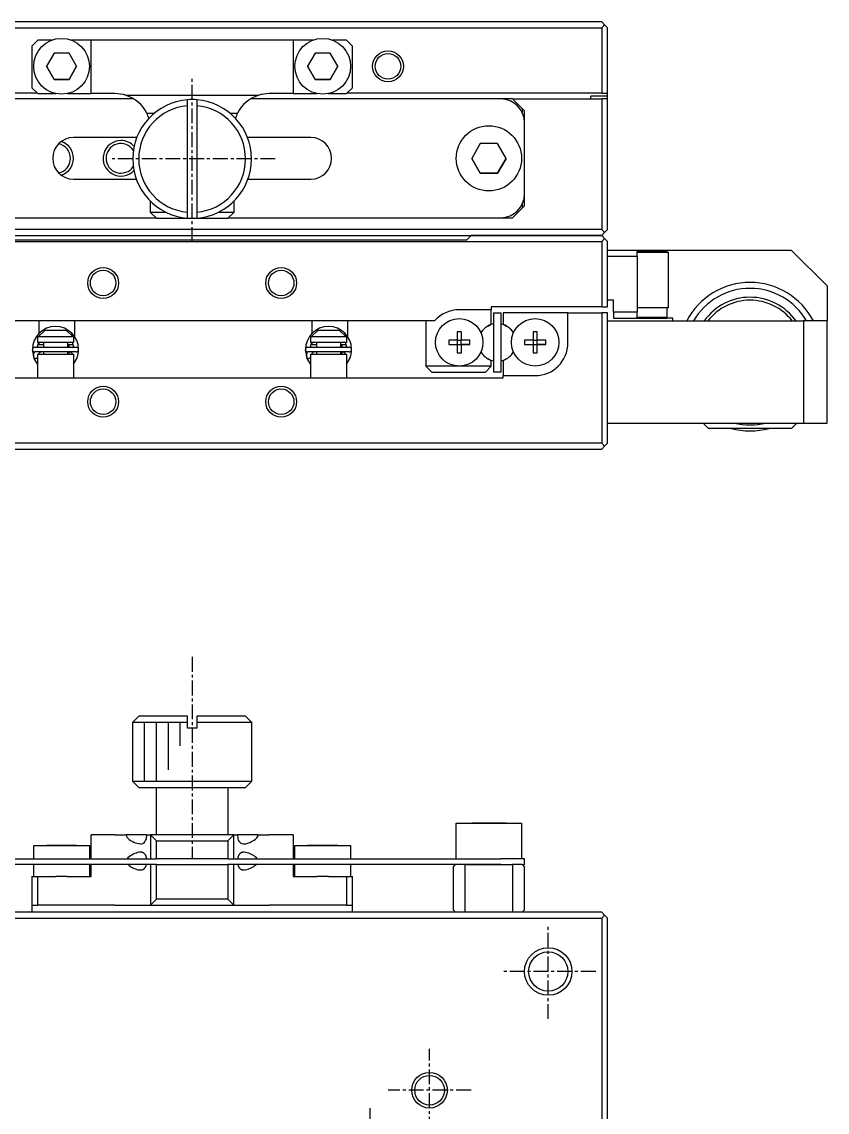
# Model space of a CAD drawing. Extents: x 10 to 479, y 10 to 256.
# Drawn here: x 337.8 to 405.7, y 164.2 to 256 of the extents above; entities that cross this region are included whole.
import ezdxf

# ---------------------------------------------------------------- set-up
doc = ezdxf.new("R2010")
doc.units = 0
doc.linetypes.add('CENTER', pattern=[2, 1.25, -0.25, 0.25, -0.25])
doc.layers.get('0').update_dxf_attribs({"linetype": 'CONTINUOUS'})
doc.layers.add('CENTER', color=1, linetype='CENTER')

msp = doc.modelspace()

# ---------------------------------------------------------------- linework, layer by layer
at = {"color": 7, "linetype": 'CONTINUOUS'}
for p, q in [((386.657, 255.991), (317.657, 255.991)), ((317.657, 255.491), (386.657, 255.491)), ((386.907, 255.741), (386.657, 255.991)), ((386.907, 255.741), (386.657, 255.491)), ((386.657, 255.491), (386.657, 249.991)), ((387.157, 255.491), (386.907, 255.741)), ((387.157, 249.991), (387.157, 255.491)), ((339.157, 254.441), (338.657, 253.941)), ((340.331, 254.441), (339.157, 254.441)), ((343.657, 254.441), (341.983, 254.441)), ((360.657, 254.441), (343.657, 254.441)), ((343.657, 249.941), (343.657, 254.441)), ((360.657, 254.441), (360.657, 249.941)), ((362.331, 254.441), (360.657, 254.441)), ((365.157, 254.441), (363.983, 254.441)), ((365.657, 253.941), (365.157, 254.441)), ((338.657, 253.941), (338.657, 250.441)), ((365.657, 250.441), (365.657, 253.941)), ((340.522, 253.341), (339.886, 252.241)), ((341.792, 253.341), (340.522, 253.341)), ((342.427, 252.241), (341.792, 253.341)), ((362.522, 253.341), (361.886, 252.241)), ((363.792, 253.341), (362.522, 253.341)), ((364.427, 252.241), (363.792, 253.341)), ((339.886, 252.241), (340.522, 251.141)), ((340.522, 251.141), (339.886, 252.241)), ((341.792, 251.141), (342.427, 252.241)), ((342.427, 252.241), (341.792, 251.141)), ((361.886, 252.241), (362.522, 251.141)), ((362.522, 251.141), (361.886, 252.241)), ((363.792, 251.141), (364.427, 252.241)), ((364.427, 252.241), (363.792, 251.141)), ((340.522, 251.141), (341.792, 251.141)), ((341.792, 251.141), (340.522, 251.141)), ((362.522, 251.141), (363.792, 251.141)), ((363.792, 251.141), (362.522, 251.141)), ((339.107, 249.991), (317.657, 249.991)), ((338.657, 250.441), (339.157, 249.941)), ((339.157, 249.941), (340.674, 249.941)), ((341.639, 249.941), (343.657, 249.941)), ((345.657, 249.941), (343.657, 249.941)), ((360.657, 249.941), (358.657, 249.941)), ((360.657, 249.941), (362.674, 249.941)), ((363.639, 249.941), (365.157, 249.941)), ((365.157, 249.941), (365.657, 250.441)), ((386.657, 249.991), (365.207, 249.991)), ((386.657, 249.991), (387.157, 249.991)), ((387.157, 249.741), (387.157, 249.991)), ((347.237, 249.491), (326.157, 249.491)), ((357.72, 249.791), (346.593, 249.791)), ((351.757, 248.923), (351.757, 249.425)), ((351.757, 239.959), (351.757, 248.923)), ((352.557, 249.425), (352.557, 248.923)), ((352.557, 248.923), (352.557, 239.959)), ((378.157, 249.491), (357.076, 249.491)), ((379.157, 249.491), (378.157, 249.491)), ((379.157, 249.491), (379.957, 248.691)), ((379.157, 249.491), (386.657, 249.491)), ((385.757, 249.491), (385.757, 249.741)), ((387.157, 249.741), (385.757, 249.741)), ((386.657, 249.491), (386.657, 238.491)), ((387.157, 249.491), (386.657, 249.491)), ((387.157, 249.491), (387.157, 249.741)), ((387.157, 238.491), (387.157, 249.491)), ((348.336, 248.291), (348.966, 248.291)), ((355.347, 248.291), (355.978, 248.291)), ((380.157, 248.491), (379.957, 248.691)), ((379.957, 248.691), (379.957, 248.363)), ((380.157, 247.491), (380.157, 248.491)), ((380.157, 241.491), (380.157, 247.491)), ((347.492, 246.241), (342.157, 246.241)), ((362.157, 246.241), (356.821, 246.241)), ((376.435, 245.741), (375.713, 244.491)), ((377.878, 245.741), (376.435, 245.741)), ((378.6, 244.491), (377.878, 245.741)), ((375.713, 244.491), (376.435, 243.241)), ((376.435, 243.241), (375.713, 244.491)), ((377.878, 243.241), (378.6, 244.491)), ((378.6, 244.491), (377.878, 243.241)), ((342.157, 242.741), (347.455, 242.741)), ((356.859, 242.741), (362.157, 242.741)), ((376.435, 243.241), (377.878, 243.241)), ((377.878, 243.241), (376.435, 243.241)), ((348.657, 239.941), (348.657, 240.871)), ((355.657, 240.871), (355.657, 239.941)), ((380.157, 240.491), (380.157, 241.491)), ((349.977, 239.941), (348.657, 239.941)), ((348.657, 239.941), (349.157, 239.441)), ((351.757, 239.457), (351.757, 239.959)), ((352.557, 239.959), (352.557, 239.457)), ((355.657, 239.941), (354.336, 239.941)), ((355.157, 239.441), (355.657, 239.941)), ((379.957, 240.291), (379.157, 239.491)), ((379.957, 240.62), (379.957, 240.291)), ((379.957, 240.291), (380.157, 240.491)), ((326.157, 239.491), (349.107, 239.491)), ((349.157, 239.441), (352.157, 239.441)), ((352.157, 239.441), (355.157, 239.441)), ((355.207, 239.491), (378.157, 239.491)), ((378.157, 239.491), (379.157, 239.491)), ((386.657, 238.491), (317.657, 238.491)), ((317.657, 237.991), (386.657, 237.991)), ((375.307, 237.641), (375.657, 237.991)), ((386.657, 237.991), (375.657, 237.991)), ((386.657, 238.491), (386.907, 238.241)), ((386.657, 237.991), (386.907, 238.241)), ((386.657, 237.991), (386.907, 237.741)), ((386.907, 238.241), (387.157, 238.491)), ((317.657, 237.491), (386.657, 237.491)), ((329.007, 237.641), (375.307, 237.641)), ((386.907, 237.741), (386.657, 237.491)), ((386.657, 237.491), (386.657, 231.991)), ((387.157, 237.491), (386.907, 237.741)), ((387.157, 231.991), (387.157, 237.491)), ((389.657, 236.741), (387.157, 236.741)), ((387.157, 236.241), (389.657, 236.241)), ((389.657, 236.241), (389.657, 236.741)), ((392.157, 236.741), (389.657, 236.741)), ((389.657, 236.672), (392.157, 236.672)), ((389.657, 236.591), (392.257, 236.591)), ((389.657, 236.241), (389.657, 231.541)), ((392.157, 236.672), (392.157, 236.741)), ((402.657, 236.741), (392.157, 236.741)), ((392.157, 236.672), (392.157, 236.591)), ((392.257, 236.591), (392.257, 231.891)), ((402.657, 236.741), (405.657, 233.741)), ((405.657, 233.741), (405.657, 230.791)), ((387.657, 232.541), (387.157, 232.541)), ((387.657, 231.541), (387.657, 232.541)), ((377.357, 231.741), (374.657, 231.741)), ((377.357, 231.991), (377.357, 231.741)), ((386.657, 231.991), (377.357, 231.991)), ((377.357, 230.536), (377.357, 231.741)), ((377.557, 231.491), (377.557, 226.491)), ((377.557, 231.491), (378.157, 231.491)), ((378.157, 231.491), (378.157, 226.491)), ((378.357, 231.491), (378.357, 230.536)), ((383.807, 231.491), (378.357, 231.491)), ((383.807, 228.941), (383.807, 231.491)), ((383.807, 231.491), (386.657, 231.491)), ((386.657, 231.991), (387.157, 231.991)), ((386.657, 231.491), (386.657, 220.491)), ((387.157, 231.491), (386.657, 231.491)), ((387.157, 220.491), (387.157, 231.491)), ((389.657, 231.541), (387.657, 231.541)), ((387.657, 231.541), (387.657, 231.041)), ((392.257, 231.891), (389.657, 231.891)), ((389.657, 231.041), (389.657, 231.541)), ((392.157, 231.891), (392.157, 231.082)), ((339.682, 230.791), (331.736, 230.791)), ((339.257, 229.743), (339.257, 230.791)), ((341.832, 230.791), (339.682, 230.791)), ((362.682, 230.791), (341.832, 230.791)), ((342.257, 230.791), (342.257, 229.473)), ((362.257, 229.743), (362.257, 230.791)), ((364.832, 230.791), (362.682, 230.791)), ((372.578, 230.791), (364.832, 230.791)), ((365.257, 230.791), (365.257, 229.473)), ((371.857, 230.791), (371.857, 226.991)), ((377.063, 230.366), (377.357, 230.536)), ((378.357, 230.536), (378.65, 230.366)), ((387.157, 230.791), (403.657, 230.791)), ((387.657, 231.041), (389.657, 231.041)), ((392.157, 231.082), (389.657, 231.082)), ((389.657, 231.041), (392.157, 231.041)), ((392.157, 231.041), (392.157, 231.082)), ((392.657, 231.041), (392.157, 231.041)), ((392.657, 230.791), (392.657, 231.041)), ((403.657, 230.791), (403.657, 222.191)), ((405.657, 230.791), (403.657, 230.791)), ((405.657, 222.191), (405.657, 230.791)), ((339.74, 229.991), (339.211, 229.491)), ((341.573, 229.991), (339.74, 229.991)), ((342.102, 229.491), (341.573, 229.991)), ((362.74, 229.991), (362.211, 229.491)), ((364.573, 229.991), (362.74, 229.991)), ((365.102, 229.491), (364.573, 229.991)), ((374.477, 229.878), (374.477, 229.171)), ((374.837, 229.878), (374.477, 229.878)), ((374.837, 229.171), (374.837, 229.878)), ((380.877, 229.878), (380.877, 229.171)), ((381.237, 229.878), (380.877, 229.878)), ((381.237, 229.171), (381.237, 229.878)), ((339.214, 228.991), (339.103, 228.58)), ((339.157, 229.491), (339.211, 229.491)), ((339.157, 228.991), (339.157, 229.491)), ((342.157, 228.991), (339.157, 228.991)), ((339.211, 229.491), (342.102, 229.491)), ((339.257, 228.791), (339.257, 228.991)), ((339.657, 228.791), (339.257, 228.791)), ((339.657, 228.58), (339.657, 228.991)), ((341.657, 228.991), (341.657, 228.58)), ((342.149, 228.791), (341.657, 228.791)), ((341.757, 228.791), (341.757, 228.58)), ((342.19, 228.58), (342.08, 228.991)), ((342.102, 229.491), (342.157, 229.491)), ((342.157, 229.491), (342.157, 228.991)), ((362.214, 228.991), (362.103, 228.58)), ((362.157, 229.491), (362.211, 229.491)), ((362.157, 228.991), (362.157, 229.491)), ((365.157, 228.991), (362.157, 228.991)), ((362.211, 229.491), (365.102, 229.491)), ((362.257, 228.791), (362.257, 228.991)), ((362.657, 228.791), (362.257, 228.791)), ((362.657, 228.58), (362.657, 228.991)), ((364.657, 228.991), (364.657, 228.58)), ((365.149, 228.791), (364.657, 228.791)), ((364.757, 228.791), (364.757, 228.58)), ((365.19, 228.58), (365.08, 228.991)), ((365.102, 229.491), (365.157, 229.491)), ((365.157, 229.491), (365.157, 228.991)), ((373.77, 229.171), (373.77, 228.811)), ((374.477, 229.171), (373.77, 229.171)), ((373.77, 228.811), (374.477, 228.811)), ((373.77, 228.811), (374.477, 228.811)), ((374.487, 229.161), (374.477, 229.171)), ((374.487, 228.822), (374.477, 228.811)), ((374.477, 228.811), (374.477, 228.105)), ((374.826, 229.161), (374.487, 229.161)), ((374.487, 229.161), (374.487, 228.822)), ((374.487, 228.822), (374.826, 228.822)), ((374.826, 229.161), (374.837, 229.171)), ((374.826, 228.822), (374.826, 229.161)), ((374.826, 228.822), (374.837, 228.811)), ((375.543, 229.171), (374.837, 229.171)), ((374.837, 228.811), (375.543, 228.811)), ((374.837, 228.105), (374.837, 228.811)), ((375.543, 228.811), (374.837, 228.811)), ((375.543, 228.811), (375.543, 229.171)), ((380.17, 229.171), (380.17, 228.811)), ((380.877, 229.171), (380.17, 229.171)), ((380.17, 228.811), (380.877, 228.811)), ((380.17, 228.811), (380.877, 228.811)), ((380.887, 229.161), (380.877, 229.171)), ((380.887, 228.822), (380.877, 228.811)), ((380.877, 228.811), (380.877, 228.105)), ((381.226, 229.161), (380.887, 229.161)), ((380.887, 229.161), (380.887, 228.822)), ((380.887, 228.822), (381.226, 228.822)), ((381.226, 229.161), (381.237, 229.171)), ((381.226, 228.822), (381.226, 229.161)), ((381.226, 228.822), (381.237, 228.811)), ((381.943, 229.171), (381.237, 229.171)), ((381.237, 228.811), (381.943, 228.811)), ((381.237, 228.105), (381.237, 228.811)), ((381.943, 228.811), (381.237, 228.811)), ((381.943, 228.811), (381.943, 229.171)), ((338.864, 227.61), (338.703, 228.358)), ((338.803, 227.884), (338.804, 227.919)), ((338.804, 227.85), (338.803, 227.884)), ((338.804, 227.919), (338.806, 227.953)), ((338.807, 227.816), (338.804, 227.85)), ((338.806, 227.953), (338.81, 227.987)), ((338.812, 227.782), (338.807, 227.816)), ((338.81, 227.987), (338.816, 228.021)), ((338.818, 227.748), (338.812, 227.782)), ((338.816, 228.021), (338.823, 228.054)), ((338.823, 228.054), (338.833, 228.087)), ((338.833, 228.087), (338.843, 228.12)), ((338.843, 228.12), (338.856, 228.152)), ((338.856, 228.152), (338.869, 228.183)), ((338.869, 228.183), (338.873, 228.191)), ((338.897, 228.58), (342.397, 228.58)), ((342.397, 228.19), (338.897, 228.19)), ((339.157, 227.991), (342.157, 227.991)), ((339.157, 225.991), (339.157, 227.991)), ((339.216, 228.002), (339.211, 227.991)), ((339.222, 228.016), (339.216, 228.002)), ((339.229, 228.029), (339.222, 228.016)), ((339.236, 228.042), (339.229, 228.029)), ((339.244, 228.055), (339.236, 228.042)), ((339.253, 228.067), (339.244, 228.055)), ((339.262, 228.079), (339.253, 228.067)), ((339.272, 228.09), (339.262, 228.079)), ((339.282, 228.101), (339.272, 228.09)), ((339.293, 228.112), (339.282, 228.101)), ((339.305, 228.121), (339.293, 228.112)), ((339.317, 228.13), (339.305, 228.121)), ((339.329, 228.139), (339.317, 228.13)), ((339.342, 228.147), (339.329, 228.139)), ((339.355, 228.154), (339.342, 228.147)), ((339.368, 228.161), (339.355, 228.154)), ((339.382, 228.167), (339.368, 228.161)), ((339.396, 228.172), (339.382, 228.167)), ((339.41, 228.177), (339.396, 228.172)), ((339.425, 228.181), (339.41, 228.177)), ((339.439, 228.184), (339.425, 228.181)), ((339.454, 228.187), (339.439, 228.184)), ((339.469, 228.188), (339.454, 228.187)), ((339.484, 228.189), (339.469, 228.188)), ((339.498, 228.19), (339.484, 228.189)), ((339.657, 227.991), (339.657, 228.19)), ((341.657, 228.19), (341.657, 227.991)), ((341.757, 228.19), (341.757, 227.991)), ((341.802, 228.19), (341.795, 228.19)), ((341.817, 228.189), (341.802, 228.19)), ((341.832, 228.188), (341.817, 228.189)), ((341.847, 228.185), (341.832, 228.188)), ((341.862, 228.182), (341.847, 228.185)), ((341.876, 228.179), (341.862, 228.182)), ((341.891, 228.175), (341.876, 228.179)), ((341.905, 228.17), (341.891, 228.175)), ((341.919, 228.164), (341.905, 228.17)), ((341.932, 228.158), (341.919, 228.164)), ((341.946, 228.15), (341.932, 228.158)), ((341.959, 228.143), (341.946, 228.15)), ((341.971, 228.135), (341.959, 228.143)), ((341.983, 228.126), (341.971, 228.135)), ((341.995, 228.116), (341.983, 228.126)), ((342.006, 228.106), (341.995, 228.116)), ((342.017, 228.095), (342.006, 228.106)), ((342.027, 228.084), (342.017, 228.095)), ((342.037, 228.073), (342.027, 228.084)), ((342.046, 228.061), (342.037, 228.073)), ((342.054, 228.048), (342.046, 228.061)), ((342.062, 228.035), (342.054, 228.048)), ((342.069, 228.022), (342.062, 228.035)), ((342.075, 228.008), (342.069, 228.022)), ((342.081, 227.994), (342.075, 228.008)), ((342.082, 227.991), (342.081, 227.994)), ((342.157, 227.991), (342.157, 225.991)), ((361.872, 227.591), (361.703, 228.358)), ((361.803, 227.884), (361.804, 227.919)), ((361.804, 227.85), (361.803, 227.884)), ((361.804, 227.919), (361.806, 227.953)), ((361.807, 227.816), (361.804, 227.85)), ((361.806, 227.953), (361.81, 227.987)), ((361.812, 227.782), (361.807, 227.816)), ((361.81, 227.987), (361.816, 228.021)), ((361.818, 227.748), (361.812, 227.782)), ((361.816, 228.021), (361.823, 228.054)), ((361.823, 228.054), (361.833, 228.087)), ((361.833, 228.087), (361.843, 228.12)), ((361.843, 228.12), (361.856, 228.152)), ((361.856, 228.152), (361.869, 228.183)), ((361.869, 228.183), (361.873, 228.191)), ((361.897, 228.58), (365.397, 228.58)), ((365.397, 228.19), (361.897, 228.19)), ((362.157, 227.991), (365.157, 227.991)), ((362.157, 225.991), (362.157, 227.991)), ((362.216, 228.002), (362.211, 227.991)), ((362.222, 228.016), (362.216, 228.002)), ((362.229, 228.029), (362.222, 228.016)), ((362.236, 228.042), (362.229, 228.029)), ((362.244, 228.055), (362.236, 228.042)), ((362.253, 228.067), (362.244, 228.055)), ((362.262, 228.079), (362.253, 228.067)), ((362.272, 228.09), (362.262, 228.079)), ((362.282, 228.101), (362.272, 228.09)), ((362.293, 228.112), (362.282, 228.101)), ((362.305, 228.121), (362.293, 228.112)), ((362.317, 228.13), (362.305, 228.121)), ((362.329, 228.139), (362.317, 228.13)), ((362.342, 228.147), (362.329, 228.139)), ((362.355, 228.154), (362.342, 228.147)), ((362.368, 228.161), (362.355, 228.154)), ((362.382, 228.167), (362.368, 228.161)), ((362.396, 228.172), (362.382, 228.167)), ((362.41, 228.177), (362.396, 228.172)), ((362.425, 228.181), (362.41, 228.177)), ((362.439, 228.184), (362.425, 228.181)), ((362.454, 228.187), (362.439, 228.184)), ((362.469, 228.188), (362.454, 228.187)), ((362.484, 228.189), (362.469, 228.188)), ((362.498, 228.19), (362.484, 228.189)), ((362.657, 227.991), (362.657, 228.19)), ((364.657, 228.19), (364.657, 227.991)), ((364.757, 228.19), (364.757, 227.991)), ((364.802, 228.19), (364.795, 228.19)), ((364.817, 228.189), (364.802, 228.19)), ((364.832, 228.188), (364.817, 228.189)), ((364.847, 228.185), (364.832, 228.188)), ((364.862, 228.182), (364.847, 228.185)), ((364.876, 228.179), (364.862, 228.182)), ((364.891, 228.175), (364.876, 228.179)), ((364.905, 228.17), (364.891, 228.175)), ((364.919, 228.164), (364.905, 228.17)), ((364.932, 228.158), (364.919, 228.164)), ((364.946, 228.15), (364.932, 228.158)), ((364.959, 228.143), (364.946, 228.15)), ((364.971, 228.135), (364.959, 228.143)), ((364.983, 228.126), (364.971, 228.135)), ((364.995, 228.116), (364.983, 228.126)), ((365.006, 228.106), (364.995, 228.116)), ((365.017, 228.095), (365.006, 228.106)), ((365.027, 228.084), (365.017, 228.095)), ((365.037, 228.073), (365.027, 228.084)), ((365.046, 228.061), (365.037, 228.073)), ((365.054, 228.048), (365.046, 228.061)), ((365.062, 228.035), (365.054, 228.048)), ((365.069, 228.022), (365.062, 228.035)), ((365.075, 228.008), (365.069, 228.022)), ((365.081, 227.994), (365.075, 228.008)), ((365.082, 227.991), (365.081, 227.994)), ((365.157, 227.991), (365.157, 225.991)), ((374.477, 228.105), (374.837, 228.105)), ((380.877, 228.105), (381.237, 228.105)), ((338.826, 227.715), (338.818, 227.748)), ((338.835, 227.682), (338.826, 227.715)), ((338.847, 227.65), (338.835, 227.682)), ((338.859, 227.619), (338.847, 227.65)), ((338.858, 227.621), (338.859, 227.619)), ((339.156, 227.137), (338.859, 227.62)), ((338.859, 227.619), (338.861, 227.617)), ((338.861, 227.617), (338.864, 227.616)), ((338.863, 227.611), (339.157, 227.715)), ((338.864, 227.616), (338.868, 227.616)), ((338.872, 227.591), (338.864, 227.61)), ((338.868, 227.616), (338.873, 227.616)), ((338.873, 227.616), (338.88, 227.617)), ((338.88, 227.617), (338.887, 227.618)), ((338.887, 227.618), (338.896, 227.62)), ((338.896, 227.62), (338.905, 227.622)), ((338.905, 227.622), (338.916, 227.625)), ((338.916, 227.625), (338.927, 227.628)), ((338.927, 227.628), (338.939, 227.632)), ((338.939, 227.632), (338.951, 227.636)), ((338.951, 227.636), (338.964, 227.64)), ((338.964, 227.64), (338.978, 227.645)), ((338.978, 227.645), (338.992, 227.651)), ((338.992, 227.651), (339.006, 227.656)), ((339.006, 227.656), (339.021, 227.662)), ((339.021, 227.662), (339.036, 227.668)), ((339.036, 227.668), (339.05, 227.674)), ((339.05, 227.674), (339.065, 227.681)), ((339.065, 227.681), (339.079, 227.687)), ((339.079, 227.687), (339.093, 227.694)), ((339.093, 227.694), (339.107, 227.7)), ((339.107, 227.7), (339.12, 227.707)), ((339.12, 227.707), (339.133, 227.713)), ((339.133, 227.713), (339.145, 227.719)), ((339.145, 227.719), (339.157, 227.726)), ((342.434, 227.62), (342.426, 227.602)), ((342.435, 227.621), (342.434, 227.621)), ((342.449, 227.656), (342.435, 227.619)), ((342.435, 227.623), (342.435, 227.621)), ((342.435, 227.619), (342.435, 227.621)), ((342.45, 227.659), (342.449, 227.656)), ((342.451, 227.661), (342.45, 227.659)), ((342.452, 227.665), (342.451, 227.661)), ((342.453, 227.666), (342.452, 227.665)), ((342.454, 227.668), (342.453, 227.666)), ((342.455, 227.672), (342.454, 227.669)), ((342.454, 227.669), (342.454, 227.668)), ((342.456, 227.675), (342.455, 227.674)), ((342.455, 227.674), (342.455, 227.672)), ((342.457, 227.678), (342.456, 227.676)), ((342.456, 227.676), (342.456, 227.675)), ((361.826, 227.715), (361.818, 227.748)), ((361.835, 227.682), (361.826, 227.715)), ((361.847, 227.65), (361.835, 227.682)), ((361.859, 227.619), (361.847, 227.65)), ((361.858, 227.621), (361.859, 227.619)), ((362.156, 227.137), (361.859, 227.62)), ((361.859, 227.619), (361.861, 227.617)), ((361.861, 227.617), (361.864, 227.616)), ((361.863, 227.611), (362.157, 227.715)), ((361.864, 227.616), (361.868, 227.616)), ((361.868, 227.616), (361.873, 227.616)), ((361.873, 227.616), (361.88, 227.617)), ((361.88, 227.617), (361.887, 227.618)), ((361.887, 227.618), (361.896, 227.62)), ((361.896, 227.62), (361.905, 227.622)), ((361.905, 227.622), (361.916, 227.625)), ((361.916, 227.625), (361.927, 227.628)), ((361.927, 227.628), (361.939, 227.632)), ((361.939, 227.632), (361.951, 227.636)), ((361.951, 227.636), (361.964, 227.64)), ((361.964, 227.64), (361.978, 227.645)), ((361.978, 227.645), (361.992, 227.651)), ((361.992, 227.651), (362.006, 227.656)), ((362.006, 227.656), (362.021, 227.662)), ((362.021, 227.662), (362.036, 227.668)), ((362.036, 227.668), (362.05, 227.674)), ((362.05, 227.674), (362.065, 227.681)), ((362.065, 227.681), (362.079, 227.687)), ((362.079, 227.687), (362.093, 227.694)), ((362.093, 227.694), (362.107, 227.7)), ((362.107, 227.7), (362.12, 227.707)), ((362.12, 227.707), (362.133, 227.713)), ((362.133, 227.713), (362.145, 227.719)), ((362.145, 227.719), (362.157, 227.726)), ((365.434, 227.62), (365.426, 227.602)), ((365.435, 227.621), (365.434, 227.621)), ((365.449, 227.656), (365.435, 227.619)), ((365.435, 227.623), (365.435, 227.621)), ((365.435, 227.619), (365.435, 227.621)), ((365.45, 227.659), (365.449, 227.656)), ((365.451, 227.661), (365.45, 227.659)), ((365.452, 227.665), (365.451, 227.661)), ((365.453, 227.666), (365.452, 227.665)), ((365.454, 227.668), (365.453, 227.666)), ((365.455, 227.672), (365.454, 227.669)), ((365.454, 227.669), (365.454, 227.668)), ((365.456, 227.675), (365.455, 227.674)), ((365.455, 227.674), (365.455, 227.672)), ((365.457, 227.678), (365.456, 227.676)), ((365.456, 227.676), (365.456, 227.675)), ((374.657, 226.991), (371.857, 226.991)), ((371.857, 226.991), (372.357, 226.491)), ((377.357, 226.991), (374.657, 226.991)), ((376.857, 226.491), (377.357, 226.991)), ((377.357, 227.447), (377.063, 227.616)), ((377.357, 226.991), (377.357, 227.447)), ((378.65, 227.616), (378.357, 227.447)), ((378.357, 227.447), (378.357, 226.191)), ((325.957, 225.991), (378.357, 225.991)), ((372.357, 226.491), (376.857, 226.491)), ((378.157, 226.491), (377.557, 226.491)), ((378.357, 226.191), (381.057, 226.191)), ((378.357, 225.991), (378.357, 226.191)), ((387.157, 222.191), (403.657, 222.191)), ((395.657, 221.741), (395.207, 222.191)), ((402.657, 221.741), (395.657, 221.741)), ((403.107, 222.191), (402.657, 221.741)), ((403.657, 222.191), (405.657, 222.191)), ((386.657, 220.491), (317.657, 220.491)), ((386.657, 220.491), (386.907, 220.241)), ((386.907, 220.241), (387.157, 220.491)), ((317.657, 219.991), (386.657, 219.991)), ((386.657, 219.991), (386.907, 220.241)), ((347.157, 197), (347.657, 197.5)), ((351.757, 197.5), (347.657, 197.5)), ((351.757, 197.5), (347.657, 197.5)), ((351.757, 197), (351.757, 197.5)), ((356.657, 197.5), (352.557, 197.5)), ((356.657, 197.5), (352.557, 197.5)), ((352.557, 197.5), (352.557, 197)), ((356.657, 197.5), (357.157, 197)), ((347.157, 197), (351.757, 197)), ((347.157, 192), (347.157, 197)), ((351.757, 196.5), (351.757, 197)), ((352.557, 197), (357.157, 197)), ((352.557, 197), (352.557, 196.5)), ((357.157, 197), (357.157, 192)), ((352.557, 196.5), (351.757, 196.5)), ((352.557, 196.5), (351.757, 196.5)), ((357.157, 192), (347.157, 192)), ((347.657, 191.5), (347.157, 192)), ((357.157, 192), (356.657, 191.5)), ((347.657, 191.5), (356.657, 191.5)), ((349.157, 187.5), (349.157, 191.5)), ((355.157, 191.5), (355.157, 187.5)), ((374.407, 188.5), (379.907, 188.5)), ((374.407, 188.5), (377.157, 188.5)), ((374.407, 185.5), (374.407, 188.5)), ((375.713, 188.5), (376.435, 188.5)), ((376.435, 188.5), (375.713, 188.5)), ((376.435, 188.5), (377.878, 188.5)), ((377.878, 188.5), (376.435, 188.5)), ((377.157, 188.5), (379.907, 188.5)), ((377.878, 188.5), (378.6, 188.5)), ((378.6, 188.5), (377.878, 188.5)), ((379.907, 188.5), (379.907, 185.5)), ((343.657, 185.5), (343.657, 187.5)), ((345.657, 187.5), (343.657, 187.5)), ((345.657, 187.5), (346.593, 187.5)), ((348.336, 187.5), (346.593, 187.5)), ((346.593, 187.5), (346.619, 187.387)), ((346.619, 187.387), (346.674, 187.298)), ((348.336, 187.5), (348.657, 187.5)), ((350.907, 187.5), (348.657, 187.5)), ((348.657, 187.5), (349.157, 187)), ((348.657, 187.5), (348.657, 185.5)), ((353.407, 187.5), (350.907, 187.5)), ((355.657, 187.5), (353.407, 187.5)), ((355.157, 187), (355.657, 187.5)), ((355.657, 185.5), (355.657, 187.5)), ((355.657, 187.5), (355.978, 187.5)), ((357.72, 187.5), (355.978, 187.5)), ((357.662, 187.33), (357.709, 187.427)), ((357.709, 187.427), (357.72, 187.5)), ((357.72, 187.5), (358.657, 187.5)), ((360.657, 187.5), (358.657, 187.5)), ((360.657, 187.5), (360.657, 185.5)), ((338.807, 186.6), (341.157, 186.6)), ((338.807, 186.6), (343.507, 186.6)), ((338.807, 185.5), (338.807, 186.6)), ((339.886, 186.6), (340.522, 186.6)), ((340.522, 186.6), (339.886, 186.6)), ((340.522, 186.6), (341.792, 186.6)), ((341.792, 186.6), (340.522, 186.6)), ((341.157, 186.6), (343.507, 186.6)), ((341.792, 186.6), (342.427, 186.6)), ((342.427, 186.6), (341.792, 186.6)), ((343.507, 186.6), (343.507, 185.5)), ((346.674, 187.298), (346.744, 187.221)), ((347.799, 186.75), (347.901, 186.758)), ((347.901, 186.758), (348.004, 186.787)), ((348.004, 186.787), (348.107, 186.847)), ((348.107, 186.847), (348.179, 186.92)), ((348.179, 186.92), (348.241, 187.021)), ((348.241, 187.021), (348.279, 187.115)), ((349.157, 187), (355.157, 187)), ((349.157, 185.5), (349.157, 187)), ((355.157, 187), (355.157, 185.5)), ((356.048, 187.075), (356.1, 186.97)), ((356.1, 186.97), (356.167, 186.883)), ((356.167, 186.883), (356.251, 186.816)), ((356.251, 186.816), (356.351, 186.772)), ((356.351, 186.772), (356.473, 186.751)), ((356.473, 186.751), (356.514, 186.75)), ((356.514, 186.75), (356.64, 186.76)), ((357.595, 187.246), (357.662, 187.33)), ((360.807, 186.6), (363.157, 186.6)), ((360.807, 186.6), (365.507, 186.6)), ((360.807, 185.5), (360.807, 186.6)), ((361.886, 186.6), (362.522, 186.6)), ((362.522, 186.6), (361.886, 186.6)), ((362.522, 186.6), (363.792, 186.6)), ((363.792, 186.6), (362.522, 186.6)), ((363.157, 186.6), (365.507, 186.6)), ((363.792, 186.6), (364.427, 186.6)), ((364.427, 186.6), (363.792, 186.6)), ((365.507, 186.6), (365.507, 185.5)), ((346.739, 185.575), (346.672, 185.5)), ((347.799, 186.05), (347.688, 186.042)), ((347.82, 186.05), (347.799, 186.05)), ((347.852, 186.048), (347.82, 186.05)), ((347.883, 186.045), (347.852, 186.048)), ((347.913, 186.04), (347.883, 186.045)), ((347.946, 186.032), (347.913, 186.04)), ((347.978, 186.023), (347.946, 186.032)), ((348.003, 186.014), (347.978, 186.023)), ((348.028, 186.003), (348.003, 186.014)), ((348.052, 185.99), (348.028, 186.003)), ((348.07, 185.98), (348.052, 185.99)), ((348.087, 185.968), (348.07, 185.98)), ((348.11, 185.951), (348.087, 185.968)), ((348.131, 185.932), (348.11, 185.951)), ((348.152, 185.911), (348.131, 185.932)), ((348.167, 185.895), (348.152, 185.911)), ((348.181, 185.877), (348.167, 185.895)), ((348.193, 185.861), (348.181, 185.877)), ((348.205, 185.844), (348.193, 185.861)), ((348.216, 185.826), (348.205, 185.844)), ((348.23, 185.801), (348.216, 185.826)), ((348.244, 185.774), (348.23, 185.801)), ((348.253, 185.754), (348.244, 185.774)), ((348.262, 185.734), (348.253, 185.754)), ((348.27, 185.712), (348.262, 185.734)), ((348.278, 185.69), (348.27, 185.712)), ((348.285, 185.667), (348.278, 185.69)), ((348.292, 185.643), (348.285, 185.667)), ((348.298, 185.621), (348.292, 185.643)), ((348.304, 185.599), (348.298, 185.621)), ((348.309, 185.576), (348.304, 185.599)), ((348.314, 185.551), (348.309, 185.576)), ((348.318, 185.526), (348.314, 185.551)), ((348.322, 185.5), (348.318, 185.526)), ((355.997, 185.537), (355.994, 185.519)), ((356.001, 185.556), (355.997, 185.537)), ((356.004, 185.574), (356.001, 185.556)), ((356.011, 185.605), (356.004, 185.574)), ((356.019, 185.635), (356.011, 185.605)), ((356.027, 185.665), (356.019, 185.635)), ((356.037, 185.693), (356.027, 185.665)), ((356.046, 185.72), (356.037, 185.693)), ((356.057, 185.745), (356.046, 185.72)), ((356.068, 185.77), (356.057, 185.745)), ((356.079, 185.794), (356.068, 185.77)), ((356.092, 185.817), (356.079, 185.794)), ((356.106, 185.839), (356.092, 185.817)), ((356.12, 185.86), (356.106, 185.839)), ((356.134, 185.88), (356.12, 185.86)), ((356.15, 185.898), (356.134, 185.88)), ((356.165, 185.915), (356.15, 185.898)), ((356.181, 185.931), (356.165, 185.915)), ((356.198, 185.946), (356.181, 185.931)), ((356.22, 185.963), (356.198, 185.946)), ((356.242, 185.979), (356.22, 185.963)), ((356.265, 185.992), (356.242, 185.979)), ((356.289, 186.004), (356.265, 185.992)), ((356.313, 186.015), (356.289, 186.004)), ((356.337, 186.024), (356.313, 186.015)), ((356.362, 186.031), (356.337, 186.024)), ((356.388, 186.037), (356.362, 186.031)), ((356.422, 186.043), (356.388, 186.037)), ((356.457, 186.048), (356.422, 186.043)), ((356.492, 186.05), (356.457, 186.048)), ((356.514, 186.05), (356.492, 186.05)), ((356.529, 186.05), (356.514, 186.05)), ((356.676, 186.034), (356.529, 186.05)), ((357.641, 185.5), (357.57, 185.579)), ((326.157, 185.5), (349.107, 185.5)), ((349.107, 185), (329.157, 185)), ((338.807, 184), (338.807, 185)), ((343.507, 185), (343.507, 184)), ((343.657, 184), (343.657, 185)), ((348.034, 184.6), (348.062, 184.616)), ((348.062, 184.616), (348.09, 184.634)), ((348.09, 184.634), (348.113, 184.652)), ((348.113, 184.652), (348.136, 184.673)), ((348.136, 184.673), (348.153, 184.69)), ((348.153, 184.69), (348.169, 184.707)), ((348.169, 184.707), (348.184, 184.726)), ((348.184, 184.726), (348.198, 184.746)), ((348.198, 184.746), (348.211, 184.767)), ((348.211, 184.767), (348.224, 184.788)), ((348.224, 184.788), (348.236, 184.809)), ((348.236, 184.809), (348.246, 184.831)), ((348.246, 184.831), (348.256, 184.854)), ((348.256, 184.854), (348.267, 184.88)), ((348.267, 184.88), (348.277, 184.908)), ((348.277, 184.908), (348.286, 184.936)), ((348.286, 184.936), (348.295, 184.968)), ((348.295, 184.968), (348.303, 185)), ((348.657, 185), (348.657, 181.6)), ((349.107, 185.5), (349.157, 185.5)), ((349.157, 185), (349.107, 185)), ((355.157, 185.5), (349.157, 185.5)), ((349.157, 182.1), (349.157, 185)), ((349.157, 185), (355.157, 185)), ((355.157, 185.5), (355.207, 185.5)), ((355.207, 185), (355.157, 185)), ((355.157, 185), (355.157, 182.1)), ((355.207, 185.5), (378.157, 185.5)), ((375.157, 185), (355.207, 185)), ((355.657, 181.6), (355.657, 185)), ((355.994, 185.519), (355.991, 185.5)), ((356.01, 185), (356.017, 184.973)), ((356.017, 184.973), (356.024, 184.946)), ((356.024, 184.946), (356.032, 184.92)), ((356.032, 184.92), (356.041, 184.895)), ((356.041, 184.895), (356.05, 184.87)), ((356.05, 184.87), (356.06, 184.846)), ((356.06, 184.846), (356.071, 184.823)), ((356.071, 184.823), (356.083, 184.8)), ((356.083, 184.8), (356.094, 184.779)), ((356.094, 184.779), (356.107, 184.759)), ((356.107, 184.759), (356.119, 184.74)), ((356.119, 184.74), (356.133, 184.722)), ((356.133, 184.722), (356.152, 184.699)), ((356.152, 184.699), (356.172, 184.678)), ((356.172, 184.678), (356.193, 184.658)), ((356.193, 184.658), (356.216, 184.639)), ((356.216, 184.639), (356.24, 184.623)), ((356.24, 184.623), (356.266, 184.608)), ((356.266, 184.608), (356.292, 184.594)), ((360.657, 185), (360.657, 184)), ((360.807, 184), (360.807, 185)), ((365.507, 185), (365.507, 184)), ((374.157, 184.8), (374.357, 185)), ((374.157, 184.8), (374.157, 181.2)), ((375.157, 181), (375.157, 185)), ((375.157, 185), (378.157, 185)), ((378.157, 185), (375.157, 185)), ((380.157, 185.5), (378.157, 185.5)), ((378.157, 185), (379.157, 185)), ((378.157, 185), (379.157, 185)), ((379.157, 185), (379.157, 181)), ((379.957, 185), (379.157, 185)), ((379.957, 185), (380.157, 184.8)), ((379.957, 185), (380.157, 185)), ((380.157, 185), (380.157, 185.5)), ((380.157, 181.2), (380.157, 184.8)), ((338.657, 184), (339.157, 184)), ((338.657, 184), (338.657, 181.6)), ((339.157, 184), (340.674, 184)), ((339.157, 181.6), (339.157, 184)), ((341.639, 184), (340.674, 184)), ((341.639, 184), (343.657, 184)), ((347.62, 184.569), (347.757, 184.551)), ((347.757, 184.551), (347.799, 184.55)), ((347.799, 184.55), (347.801, 184.55)), ((347.801, 184.55), (347.832, 184.551)), ((347.832, 184.551), (347.862, 184.553)), ((347.862, 184.553), (347.892, 184.557)), ((347.892, 184.557), (347.922, 184.562)), ((347.922, 184.562), (347.951, 184.569)), ((347.951, 184.569), (347.979, 184.577)), ((347.979, 184.577), (348.007, 184.588)), ((348.007, 184.588), (348.034, 184.6)), ((356.292, 184.594), (356.319, 184.583)), ((356.319, 184.583), (356.348, 184.573)), ((356.348, 184.573), (356.38, 184.564)), ((356.38, 184.564), (356.413, 184.558)), ((356.413, 184.558), (356.447, 184.553)), ((356.447, 184.553), (356.482, 184.551)), ((356.482, 184.551), (356.514, 184.55)), ((356.514, 184.55), (356.631, 184.559)), ((360.657, 184), (362.674, 184)), ((363.639, 184), (362.674, 184)), ((363.639, 184), (365.157, 184)), ((365.157, 184), (365.657, 184)), ((365.157, 184), (365.157, 181.6)), ((365.657, 181.6), (365.657, 184)), ((349.157, 182.1), (348.657, 181.6)), ((355.157, 182.1), (349.157, 182.1)), ((355.657, 181.6), (355.157, 182.1)), ((386.657, 181), (317.657, 181)), ((338.657, 181.6), (339.157, 181.6)), ((338.657, 181.6), (338.657, 181)), ((345.657, 181.6), (339.157, 181.6)), ((345.657, 181.6), (348.657, 181.6)), ((348.657, 181.6), (355.657, 181.6)), ((355.657, 181.6), (358.657, 181.6)), ((365.157, 181.6), (358.657, 181.6)), ((365.157, 181.6), (365.657, 181.6)), ((365.657, 181), (365.657, 181.6)), ((374.357, 181), (374.157, 181.2)), ((380.157, 181.2), (379.957, 181)), ((386.657, 181), (386.907, 180.75)), ((317.657, 180.5), (386.657, 180.5)), ((386.657, 180.5), (386.907, 180.75)), ((386.657, 180.5), (386.657, 111.5)), ((386.907, 180.75), (387.157, 180.5)), ((387.157, 111.5), (387.157, 180.5))]:
    msp.add_line(p, q, dxfattribs=at)
at = {"color": 3, "linetype": 'CONTINUOUS'}
for p, q in [((348.157, 192), (348.157, 197)), ((349.157, 192), (349.157, 197)), ((350.157, 193), (350.157, 197)), ((351.157, 195), (351.157, 197))]:
    msp.add_line(p, q, dxfattribs=at)
at = {"color": 7, "linetype": 'CONTINUOUS'}
for centre, radius in [((341.157, 252.241), 2.35), ((363.157, 252.241), 2.35), ((368.657, 252.241), 1.075), ((377.157, 244.491), 2.75), ((344.657, 233.991), 1.075), ((359.657, 233.991), 1.075), ((374.657, 228.991), 2), ((381.057, 228.991), 2), ((344.657, 223.991), 1.075), ((359.657, 223.991), 1.075), ((382.157, 176), 1.65), ((372.157, 166), 1.25)]:
    msp.add_circle(centre, radius, dxfattribs=at)
at = {"color": 3, "linetype": 'CONTINUOUS'}
for centre, radius in [((368.657, 252.241), 1.3), ((344.657, 233.991), 1.3), ((359.657, 233.991), 1.3), ((344.657, 223.991), 1.3), ((359.657, 223.991), 1.3), ((382.157, 176), 2), ((372.157, 166), 1.5)]:
    msp.add_circle(centre, radius, dxfattribs=at)
at = {"color": 7, "linetype": 'CONTINUOUS'}
for centre, radius, start, end in [((345.657, 246.941), 3, 71.80513, 90), ((358.657, 246.941), 3, 90, 108.19487), ((345.657, 246.941), 3, 26.74378, 71.80504), ((352.157, 244.441), 5, 94.58857, 265.41143), ((352.157, 244.441), 4.5, 95.09969, 264.90031), ((352.157, 244.441), 5, 85.41143, 94.58857), ((352.157, 244.441), 5, 274.58857, 85.41143), ((352.157, 244.441), 4.5, 275.09969, 84.90031), ((358.657, 246.941), 3, 108.19487, 153.25632), ((378.157, 247.491), 2, 0, 90), ((345.657, 246.941), 3, 17.904, 26.74368), ((358.657, 246.941), 3, 153.25632, 162.096), ((342.157, 244.491), 1.75, 90, 270), ((362.157, 244.491), 1.75, 270, 90), ((340.657, 244.491), 1.25, 0, 78.46304), ((346.157, 244.491), 1.25, 32.63106, 326.41403), ((340.657, 244.491), 1.25, 281.53696, 0), ((378.157, 241.491), 2, 270, 0), ((352.157, 244.441), 5, 265.41143, 274.58857), ((399.157, 228.041), 6, 27.27961, 152.72039), ((399.157, 228.041), 5.5, 30, 150), ((399.157, 228.041), 4.75, 35.37654, 144.62346), ((374.657, 228.991), 2.75, 90, 139.11481), ((377.857, 228.991), 1.587, 100.89302, 119.99997), ((377.857, 228.991), 1.587, 59.99997, 79.10691), ((340.647, 228.385), 1.944, 0.7322, 179.3433), ((363.647, 228.385), 1.944, 0.7322, 179.3433), ((377.971, 228.876), 1.75, 134.99559, 148.1135), ((377.857, 228.991), 1.587, 134.99997, 149.56674), ((377.857, 228.991), 1.587, 120, 135), ((377.857, 228.991), 1.587, 45.09489, 60), ((377.742, 228.876), 1.75, 31.8865, 45.09049), ((377.857, 228.991), 1.587, 30.43318, 45.09487), ((381.057, 228.941), 2.75, 270, 0), ((338.897, 228.385), 0.195, 90, 270), ((340.641, 228.387), 1.949, 321.02822, 359.23926), ((342.397, 228.385), 0.195, 270, 90), ((361.897, 228.385), 0.195, 90, 270), ((363.641, 228.387), 1.949, 321.02822, 359.23926), ((365.397, 228.385), 0.195, 270, 90), ((377.971, 229.106), 1.75, 211.8865, 225.00441), ((377.857, 228.991), 1.587, 210.43326, 225.00003), ((377.857, 228.991), 1.587, 225, 240), ((377.857, 228.991), 1.587, 300, 315), ((377.857, 228.991), 1.587, 315.00003, 329.56682), ((377.742, 229.106), 1.75, 314.99559, 328.1135), ((377.857, 228.991), 1.587, 240, 259.10698), ((377.857, 228.991), 1.587, 280.89309, 300.00003), ((399.157, 228.041), 6.5, 255.75, 284.25), ((399.157, 228.041), 6, 257.16143, 282.83857), ((347.066, 187.489), 1.27, 342.85758, 0.49112), ((357.175, 187.481), 1.198, 179.08867, 199.81863), ((347.976, 188.565), 1.823, 227.47435, 264.4294), ((356.262, 188.682), 1.959, 281.11584, 312.86862), ((348.051, 184.108), 1.968, 100.631, 131.82988), ((356.241, 184.074), 2.008, 48.54474, 77.48495), ((348.086, 186.555), 2.04, 229.67622, 256.77503), ((356.258, 186.505), 1.982, 280.8607, 310.58525)]:
    msp.add_arc(centre, radius, start, end, dxfattribs=at)
at = {"color": 3, "linetype": 'CONTINUOUS'}
for centre, radius, start, end in [((340.657, 244.491), 1.5, 288.62933, 71.37067), ((346.157, 244.491), 1.5, 90, 316.93333), ((346.157, 244.491), 1.5, 42.11177, 90), ((399.157, 228.041), 4.5, 37.66989, 142.33011)]:
    msp.add_arc(centre, radius, start, end, dxfattribs=at)
at = {"layer": 'CENTER', "color": 1, "linetype": 'CENTER'}
for p, q in [((352.157, 237.441), (352.157, 251.441)), ((359.157, 244.441), (345.157, 244.441)), ((352.157, 202.5), (352.157, 185.5)), ((382.157, 172), (382.157, 180)), ((386.157, 176), (378.157, 176)), ((372.157, 162.5), (372.157, 169.5)), ((375.657, 166), (368.657, 166)), ((367.157, 157.5), (367.157, 164.5))]:
    msp.add_line(p, q, dxfattribs=at)

doc.saveas('drawing.dxf')
